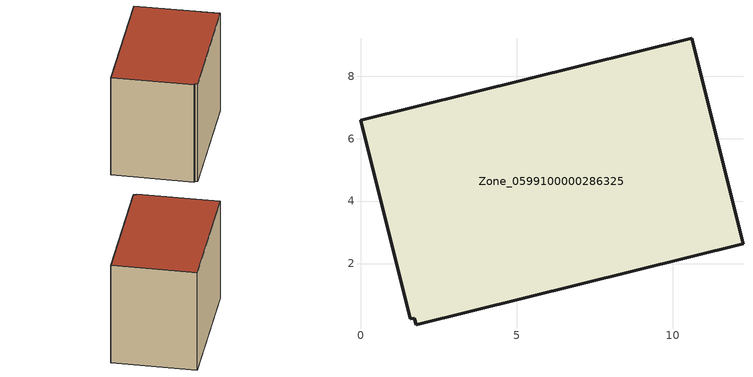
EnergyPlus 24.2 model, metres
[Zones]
Zone_0599100000286325
 floor ground (C_G): 1.73,0.25 1.59,0.22 0,6.59 10.61,9.22 12.25,2.64 1.78,0.03 z0
 wall outside (C_F): 12.25,2.64 10.61,9.22 0,6.59 1.59,0.22 1.73,0.25 1.78,0.03 12.25,2.64 z0:8.82
 roof outside (C_R): 1.73,0.25 1.78,0.03 12.25,2.64 10.61,9.22 0,6.59 1.59,0.22 z8.82
[BUILDING]
Pand.0599100000286325: North Axis=0; Terrain=City; Loads Convergence Tolerance Value=0.04; Temperature Convergence Tolerance Value=0.4; Solar Distribution=FullExterior; Maximum Number of Warmup Days=25; Minimum Number of Warmup Days=1
[Site:Location]
Rotterdam.The.Hague.AP_ZH_NLD Design_Conditions: Latitude=51.96; Longitude=4.45; Time Zone=1; Elevation=-4.5
[SITE:GROUNDTEMPERATURE:BUILDINGSURFACE]
18, 18, 18, 18, 18, 18, 18, 18, 18, 18, 18, 18
[MATERIAL] Thermal Absorptance=0.9; Solar Absorptance=0.7; Visible Absorptance=0.7
Name | Roughness | Thickness | Conductivity | Density | Specific Heat
G.TI.1946-1964 | MediumSmooth | 0.15 | 1 | 540 | 1210
F.TI.1946-1964 | Rough | 0.3 | 0.857143 | 1920 | 840
R.TI.1946-1964 | MediumRough | 0.2 | 0.277778 | 1500 | 1000
[CONSTRUCTION]
C_G: G.TI.1946-1964
C_F: F.TI.1946-1964
C_R: R.TI.1946-1964
[ZONE]
Zone_0599100000286325: Type=1; Multiplier=1; Ceiling Height=Autocalculate; Volume=Autocalculate; Floor Area=autocalculate; Part of Total Floor Area=Yes
[ZONEINFILTRATION:DESIGNFLOWRATE]
Infil_Zone_0599100000286325: Zone or ZoneList or Space or SpaceList=Zone_0599100000286325; Schedule=AlwaysOn; Design Flow Rate Calculation Method=Flow/Area; Flow Rate per Floor Area=0.003; Constant Term Coefficient=1; Temperature Term Coefficient=0; Velocity Term Coefficient=0; Velocity Squared Term Coefficient=0
[HVACTEMPLATE:ZONE:IDEALLOADSAIRSYSTEM]
Zone_0599100000286325: Maximum Heating Supply Air Temperature=50; Minimum Cooling Supply Air Temperature=13; Maximum Heating Supply Air Humidity Ratio=0.0156; Minimum Cooling Supply Air Humidity Ratio=0.0077; Heating Limit=NoLimit; Cooling Limit=NoLimit; Dehumidification Control Type=ConstantSensibleHeatRatio; Cooling Sensible Heat Ratio=0.7; Dehumidification Setpoint=60; Humidification Control Type=None; Humidification Setpoint=30; Outdoor Air Method=None; Outdoor Air Flow Rate per Person=0.00944; Outdoor Air Flow Rate per Zone Floor Area=0; Outdoor Air Flow Rate per Zone=0; Demand Controlled Ventilation Type=None; Outdoor Air Economizer Type=NoEconomizer; Heat Recovery Type=None; Sensible Heat Recovery Effectiveness=0.7; Latent Heat Recovery Effectiveness=0.65
[ZONECONTROL:THERMOSTAT]
ThermostatControl_Zone_0599100000286325: Zone or ZoneList=Zone_0599100000286325; Control Type Schedule=DualSetpointControlType; Control 1=Thermostat_Zone_0599100000286325; Temperature Difference Between Cutout And Setpoint=0
[THERMOSTATSETPOINT:DUALSETPOINT]
Thermostat_Zone_0599100000286325: Heating Setpoint Temperature Schedule=HeatingSetpoint_Zone_0599100000286325; Cooling Setpoint Temperature Schedule=CoolingSetpoint_Zone_0599100000286325
[SCHEDULE:COMPACT]
HeatingSetpoint_Zone_0599100000286325: Through: 12/31, For: AllDays, Until: 24:00, 21
CoolingSetpoint_Zone_0599100000286325: Through: 12/31, For: AllDays, Until: 24:00, 24
DualSetpointControlType: Through: 12/31, For: AllDays, Until: 24:00, 4
AlwaysOn: Through: 12/31, For: AllDays, Until: 24:00, 1
